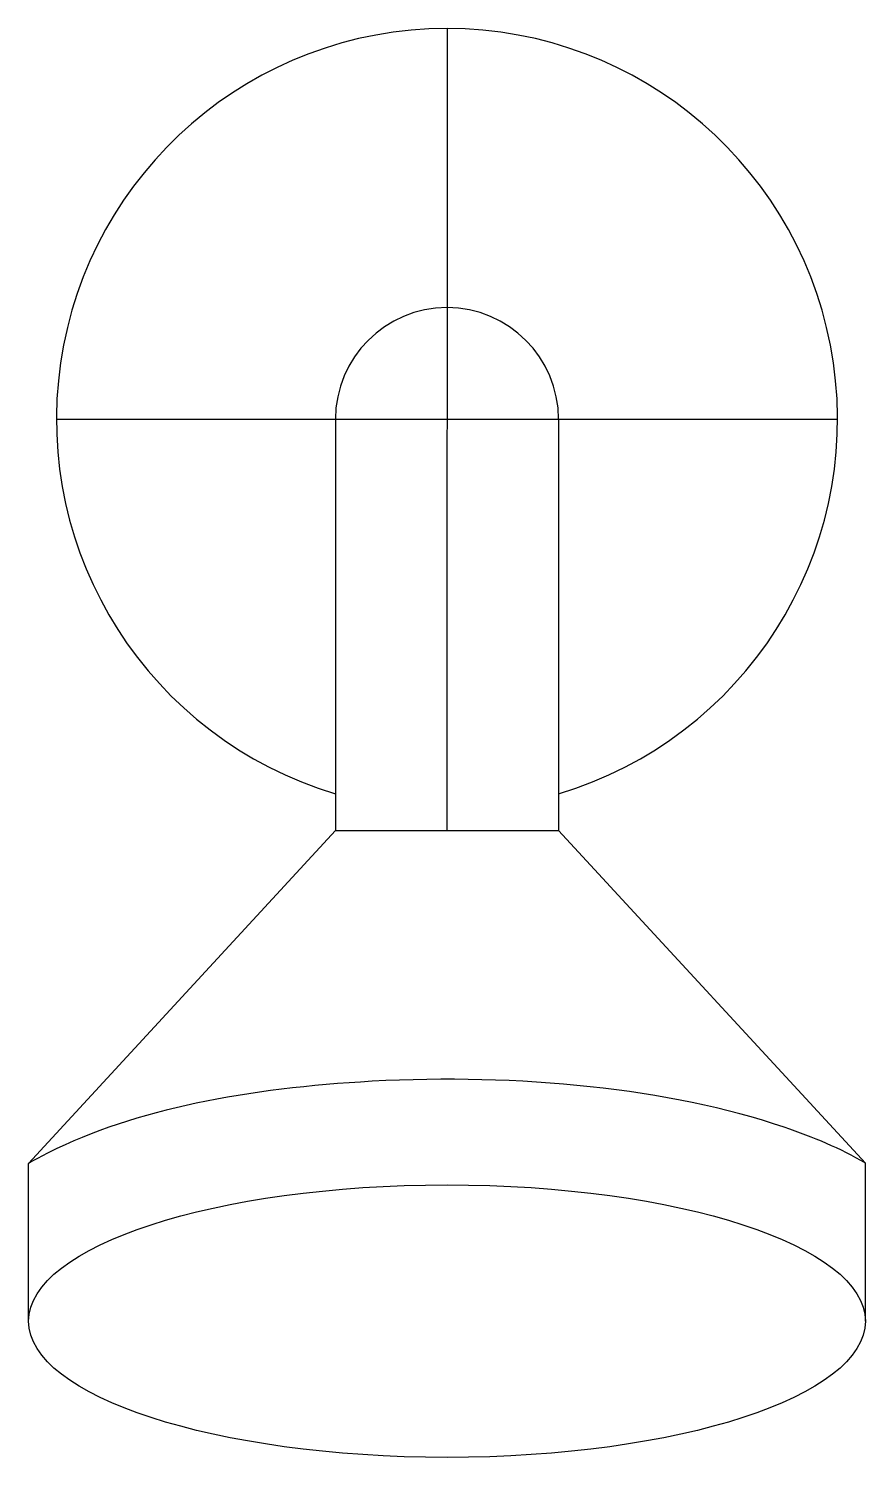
# Model space of a CAD drawing. Extents: x -856.014 to -855.864, y 501.031 to 501.287.
import ezdxf

# ---------------------------------------------------------------- set-up
doc = ezdxf.new("R2010")
doc.units = 0
doc.header["$LTSCALE"] = 50
doc.header["$MEASUREMENT"] = 0
doc.layers.add('A-PECAS', color=2, linetype='CONTINUOUS')
doc.layers.add('ESC1-50', color=1, linetype='CONTINUOUS')

msp = doc.modelspace()

# ---------------------------------------------------------------- linework, layer by layer
at = {"layer": 'A-PECAS'}
for p, q in [((-855.9585956343857, 501.2169246755161), (-855.9585956343857, 501.1432610052427)), ((-855.9185956343856, 501.2169246755161), (-855.9185956343857, 501.1432610052427)), ((-855.9585956343857, 501.1432610052426), (-856.0135956343856, 501.0836026674403)), ((-855.9585956343856, 501.1432610052426), (-855.9185956343858, 501.1432610052426)), ((-855.9185956343857, 501.1432610052426), (-855.8635956343858, 501.0836655793242)), ((-856.0135956343859, 501.0553389369859), (-856.0135956343859, 501.0836026674402)), ((-855.8635956343858, 501.0553389369859), (-855.8635956343858, 501.0836655793242))]:
    msp.add_line(p, q, dxfattribs=at)
for radius, start, end in [(0.07000000000005002, 286.6015495990835, 253.3984504010058), (0.01999999999998181, 0, 180)]:
    msp.add_arc((-855.9385956343857, 501.2169246755161), radius, start, end, dxfattribs=at)
msp.add_ellipse((-855.9385956343857, 501.0553389369859), major_axis=(-0.07500000000015916, 0), ratio=0.3255337143007095, dxfattribs=at)
msp.add_open_spline([(-855.8635956343858, 501.0836655793194), (-855.868057086867, 501.0862786238014), (-855.8729074008505, 501.0882789372408), (-855.8985478835519, 501.0970467195035), (-855.9259047343351, 501.0997319621627), (-855.9741920219444, 501.097098119971), (-855.9945815648526, 501.0932602189098), (-856.0111653830304, 501.0849504703432), (-856.0123824208893, 501.0843018910875), (-856.0135956343858, 501.0836026674403)], degree=3, knots=[3.651318567341483, 3.651318567341483, 3.651318567341483, 3.651318567341483, 3.902400393787299, 3.902400393787299, 4.878403198597882, 4.878403198597882, 5.70704231251974, 5.70704231251974, 5.771816860697289, 5.771816860697289, 5.771816860697289, 5.771816860697289], dxfattribs=at)
at = {"layer": 'ESC1-50'}
for p, q in [((-855.9385956343857, 501.2869246755162), (-855.9385956343858, 501.1432610052427)), ((-856.0085956343858, 501.2169246755161), (-855.8685956343857, 501.2169246755161))]:
    msp.add_line(p, q, dxfattribs=at)

doc.saveas('drawing.dxf')
